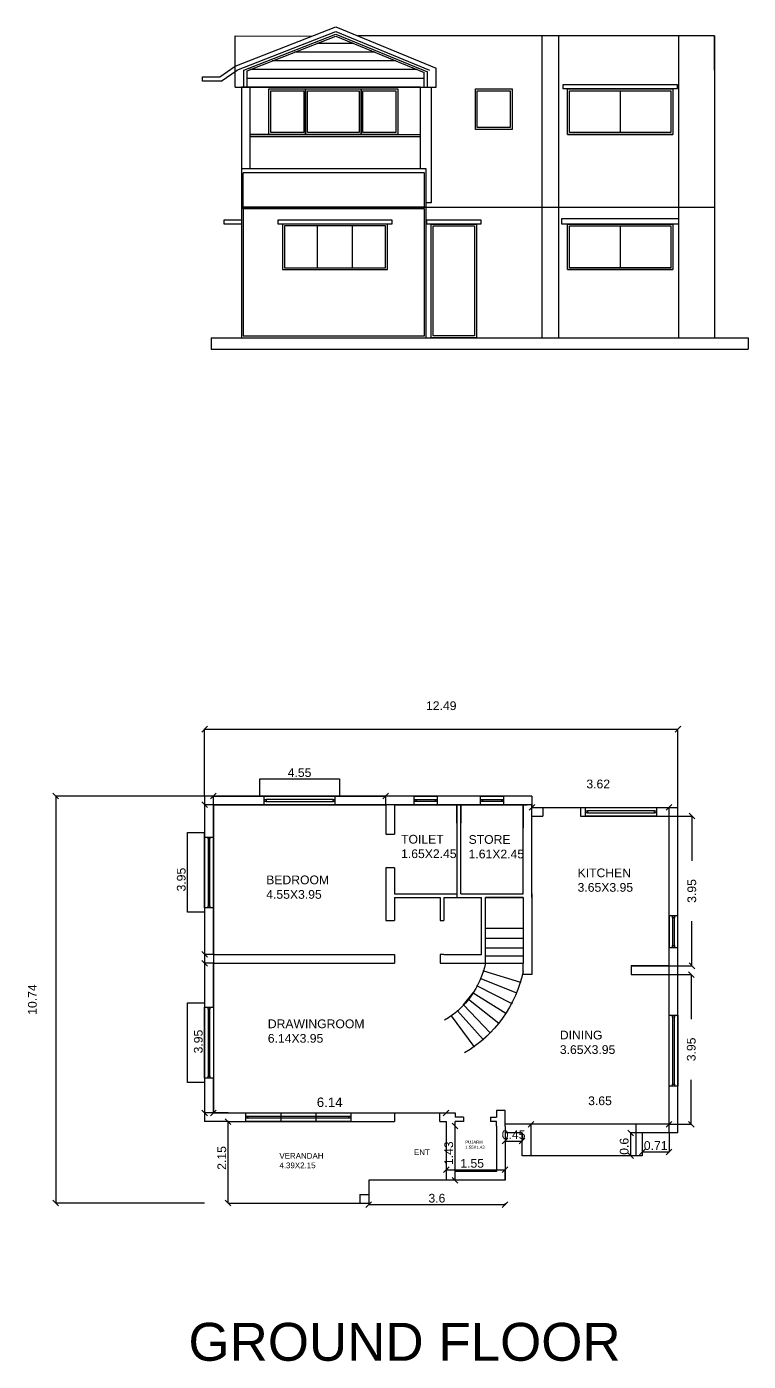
# Model space of a CAD drawing. Header units: metres. Extents: x 4253 to 4373, y 1574 to 1637.
# Drawn here: x 4315.63 to 4334.67, y 1601.54 to 1636.76 of the extents above; entities that cross this region are included whole.
import ezdxf

# ---------------------------------------------------------------- set-up
doc = ezdxf.new("R2010")
doc.units = ezdxf.units.M
for name, color, linetype in [('door', 4, 'Continuous'), ('pl', 3, 'Continuous'), ('window', 5, 'Continuous')]:
    doc.layers.add(name, color=color, linetype=linetype)
doc.styles.get("Standard").update_dxf_attribs({"font": 'arial.ttf'})
doc.dimstyles.new('ISO-25', dxfattribs={"dimtxt": 2.5, "dimasz": 2.5, "dimexe": 1.25, "dimexo": 0.625, "dimtad": 1, "dimtxsty": 'Standard', "dimcen": 2.5, "dimadec": 0, "dimazin": 0, "dimtfac": 1, "dimtmove": 0, "dimatfit": 3, "dimfxl": 1, "dimarcsym": 0})

# ---------------------------------------------------------------- blocks, each defined once
blk = doc.blocks.new('_Oblique')
at = {"color": 0, "linetype": 'ByBlock', "lineweight": -2}
blk.add_line((-0.5, -0.5), (0.5, 0.5), dxfattribs=at)
blk = doc.blocks.new('*D1')
at = {"color": 0, "lineweight": -2, "transparency": 16777216}
for p, q in [((4320.938, 1607.868), (4320.938, 1607.868)), ((4320.943, 1605.718), (4320.943, 1607.868)), ((4320.938, 1605.718), (4320.938, 1605.718))]:
    blk.add_line(p, q, dxfattribs=at)
at = {"layer": 'Defpoints', "color": 0, "transparency": 16777216}
for p in [(4320.943, 1607.868), (4320.943, 1607.868), (4320.943, 1605.718)]:
    blk.add_point(p, dxfattribs=at)
at = {"color": 0, "linetype": 'ByBlock', "lineweight": -2, "transparency": 16777216, "xscale": 0.15, "yscale": 0.15, "zscale": 0.15}
for p, rotation in [((4320.943, 1607.868), 90), ((4320.943, 1605.718), 270)]:
    blk.add_blockref('_Oblique', p, dxfattribs=dict(at, rotation=rotation))
at = {"color": 0, "transparency": 16777216, "insert": (4320.776, 1606.908), "char_height": 0.23, "attachment_point": 5, "rotation": 90}
blk.add_mtext('2.15', dxfattribs=at)
blk = doc.blocks.new('*D2')
at = {"color": 0, "lineweight": -2, "transparency": 16777216}
for p, q in [((4324.653, 1605.713), (4324.653, 1605.673)), ((4324.653, 1605.678), (4328.253, 1605.678)), ((4328.253, 1605.713), (4328.253, 1605.673))]:
    blk.add_line(p, q, dxfattribs=at)
at = {"layer": 'Defpoints', "color": 0, "transparency": 16777216}
for p in [(4324.653, 1605.718), (4328.253, 1605.718), (4328.253, 1605.678)]:
    blk.add_point(p, dxfattribs=at)
at = {"color": 0, "linetype": 'ByBlock', "lineweight": -2, "transparency": 16777216, "xscale": 0.15, "yscale": 0.15, "zscale": 0.15, "rotation": 180}
blk.add_blockref('_Oblique', (4324.653, 1605.678), dxfattribs=at)
at = {"color": 0, "linetype": 'ByBlock', "lineweight": -2, "transparency": 16777216, "xscale": 0.15, "yscale": 0.15, "zscale": 0.15}
blk.add_blockref('_Oblique', (4328.253, 1605.678), dxfattribs=at)
at = {"color": 0, "transparency": 16777216, "insert": (4326.453, 1605.845), "char_height": 0.23, "attachment_point": 5}
blk.add_mtext('3.6', dxfattribs=at)
blk = doc.blocks.new('*D3')
at = {"color": 0, "lineweight": -2, "transparency": 16777216}
for p, q in [((4331.868, 1607.568), (4331.56, 1607.568)), ((4331.565, 1607.568), (4331.565, 1606.968)), ((4331.868, 1606.968), (4331.56, 1606.968))]:
    blk.add_line(p, q, dxfattribs=at)
at = {"layer": 'Defpoints', "color": 0, "transparency": 16777216}
for p in [(4331.873, 1607.568), (4331.565, 1606.968), (4331.873, 1606.968)]:
    blk.add_point(p, dxfattribs=at)
at = {"color": 0, "linetype": 'ByBlock', "lineweight": -2, "transparency": 16777216, "xscale": 0.15, "yscale": 0.15, "zscale": 0.15}
for p, rotation in [((4331.565, 1607.568), 90), ((4331.565, 1606.968), 270)]:
    blk.add_blockref('_Oblique', p, dxfattribs=dict(at, rotation=rotation))
at = {"color": 0, "transparency": 16777216, "insert": (4331.397, 1607.216), "char_height": 0.23, "attachment_point": 5, "rotation": 90}
blk.add_mtext('0.6', dxfattribs=at)
blk = doc.blocks.new('*D4')
at = {"color": 0, "lineweight": -2, "transparency": 16777216}
for p, q in [((4328.253, 1607.563), (4328.253, 1607.348)), ((4328.253, 1607.353), (4328.703, 1607.353)), ((4328.703, 1607.563), (4328.703, 1607.348))]:
    blk.add_line(p, q, dxfattribs=at)
at = {"layer": 'Defpoints', "color": 0, "transparency": 16777216}
for p in [(4328.253, 1607.568), (4328.703, 1607.568), (4328.703, 1607.353)]:
    blk.add_point(p, dxfattribs=at)
at = {"color": 0, "linetype": 'ByBlock', "lineweight": -2, "transparency": 16777216, "xscale": 0.15, "yscale": 0.15, "zscale": 0.15, "rotation": 180}
blk.add_blockref('_Oblique', (4328.253, 1607.353), dxfattribs=at)
at = {"color": 0, "linetype": 'ByBlock', "lineweight": -2, "transparency": 16777216, "xscale": 0.15, "yscale": 0.15, "zscale": 0.15}
blk.add_blockref('_Oblique', (4328.703, 1607.353), dxfattribs=at)
at = {"color": 0, "transparency": 16777216, "insert": (4328.478, 1607.521), "char_height": 0.23, "attachment_point": 5}
blk.add_mtext('0.45', dxfattribs=at)
blk = doc.blocks.new('*D5')
at = {"color": 0, "lineweight": -2, "transparency": 16777216}
for p, q in [((4331.873, 1607.563), (4331.873, 1607.062)), ((4332.583, 1607.563), (4332.583, 1607.062)), ((4331.873, 1607.067), (4332.583, 1607.067))]:
    blk.add_line(p, q, dxfattribs=at)
at = {"layer": 'Defpoints', "color": 0, "transparency": 16777216}
for p in [(4331.873, 1607.568), (4332.583, 1607.568), (4332.583, 1607.067)]:
    blk.add_point(p, dxfattribs=at)
at = {"color": 0, "linetype": 'ByBlock', "lineweight": -2, "transparency": 16777216, "xscale": 0.15, "yscale": 0.15, "zscale": 0.15, "rotation": 180}
blk.add_blockref('_Oblique', (4331.873, 1607.067), dxfattribs=at)
at = {"color": 0, "linetype": 'ByBlock', "lineweight": -2, "transparency": 16777216, "xscale": 0.15, "yscale": 0.15, "zscale": 0.15}
blk.add_blockref('_Oblique', (4332.583, 1607.067), dxfattribs=at)
at = {"color": 0, "transparency": 16777216, "insert": (4332.228, 1607.235), "char_height": 0.23, "attachment_point": 5}
blk.add_mtext('0.71', dxfattribs=at)
blk = doc.blocks.new('*D8')
at = {"color": 0, "lineweight": -2, "transparency": 16777216}
for p, q in [((4320.548, 1612.048), (4320.318, 1612.048)), ((4320.323, 1612.048), (4320.323, 1608.098)), ((4320.548, 1608.098), (4320.318, 1608.098))]:
    blk.add_line(p, q, dxfattribs=at)
at = {"layer": 'Defpoints', "color": 0, "transparency": 16777216}
for p in [(4320.553, 1612.048), (4320.323, 1608.098), (4320.553, 1608.098)]:
    blk.add_point(p, dxfattribs=at)
at = {"color": 0, "linetype": 'ByBlock', "lineweight": -2, "transparency": 16777216, "xscale": 0.15, "yscale": 0.15, "zscale": 0.15}
for p, rotation in [((4320.323, 1612.048), 90), ((4320.323, 1608.098), 270)]:
    blk.add_blockref('_Oblique', p, dxfattribs=dict(at, rotation=rotation))
at = {"color": 0, "transparency": 16777216, "insert": (4320.156, 1609.98), "char_height": 0.23, "attachment_point": 5, "rotation": 90}
blk.add_mtext('3.95', dxfattribs=at)
blk = doc.blocks.new('*D9')
at = {"color": 0, "lineweight": -2, "transparency": 16777216}
for p, q in [((4326.818, 1607.748), (4326.818, 1607.748)), ((4326.933, 1606.318), (4326.933, 1607.748)), ((4326.818, 1606.318), (4326.818, 1606.318))]:
    blk.add_line(p, q, dxfattribs=at)
at = {"layer": 'Defpoints', "color": 0, "transparency": 16777216}
for p in [(4326.933, 1607.748), (4326.933, 1607.748), (4326.933, 1606.318)]:
    blk.add_point(p, dxfattribs=at)
at = {"color": 0, "linetype": 'ByBlock', "lineweight": -2, "transparency": 16777216, "xscale": 0.15, "yscale": 0.15, "zscale": 0.15}
for p, rotation in [((4326.933, 1607.748), 90), ((4326.933, 1606.318), 270)]:
    blk.add_blockref('_Oblique', p, dxfattribs=dict(at, rotation=rotation))
at = {"color": 0, "transparency": 16777216, "insert": (4326.766, 1607.033), "char_height": 0.23, "attachment_point": 5, "rotation": 90}
blk.add_mtext('1.43', dxfattribs=at)
blk = doc.blocks.new('*D10')
at = {"color": 0, "lineweight": -2, "transparency": 16777216}
for p, q in [((4326.703, 1606.323), (4326.703, 1606.603)), ((4326.703, 1606.598), (4328.253, 1606.598)), ((4328.253, 1606.323), (4328.253, 1606.603))]:
    blk.add_line(p, q, dxfattribs=at)
at = {"layer": 'Defpoints', "color": 0, "transparency": 16777216}
for p in [(4328.253, 1606.598), (4326.703, 1606.318), (4328.253, 1606.318)]:
    blk.add_point(p, dxfattribs=at)
at = {"color": 0, "linetype": 'ByBlock', "lineweight": -2, "transparency": 16777216, "xscale": 0.15, "yscale": 0.15, "zscale": 0.15, "rotation": 180}
blk.add_blockref('_Oblique', (4326.703, 1606.598), dxfattribs=at)
at = {"color": 0, "linetype": 'ByBlock', "lineweight": -2, "transparency": 16777216, "xscale": 0.15, "yscale": 0.15, "zscale": 0.15}
blk.add_blockref('_Oblique', (4328.253, 1606.598), dxfattribs=at)
at = {"color": 0, "transparency": 16777216, "insert": (4327.384, 1606.765), "char_height": 0.23, "attachment_point": 5}
blk.add_mtext('1.55', dxfattribs=at)
blk = doc.blocks.new('*D11')
at = {"color": 0, "lineweight": -2, "transparency": 16777216}
for p, q in [((4320.318, 1616.458), (4316.389, 1616.458)), ((4316.394, 1616.458), (4316.394, 1605.718)), ((4320.318, 1605.718), (4316.389, 1605.718))]:
    blk.add_line(p, q, dxfattribs=at)
at = {"layer": 'Defpoints', "color": 0, "transparency": 16777216}
for p in [(4320.323, 1616.458), (4316.394, 1605.718), (4320.323, 1605.718)]:
    blk.add_point(p, dxfattribs=at)
at = {"color": 0, "linetype": 'ByBlock', "lineweight": -2, "transparency": 16777216, "xscale": 0.15, "yscale": 0.15, "zscale": 0.15}
for p, rotation in [((4316.394, 1616.458), 90), ((4316.394, 1605.718), 270)]:
    blk.add_blockref('_Oblique', p, dxfattribs=dict(at, rotation=rotation))
at = {"color": 0, "transparency": 16777216, "insert": (4315.776, 1611.088), "char_height": 0.23, "attachment_point": 5, "rotation": 90}
blk.add_mtext('10.74', dxfattribs=at)
blk = doc.blocks.new('*D12')
at = {"color": 0, "lineweight": -2, "transparency": 16777216}
for p, q in [((4320.323, 1616.463), (4320.323, 1618.228)), ((4320.323, 1618.223), (4332.813, 1618.223)), ((4332.813, 1616.163), (4332.813, 1618.228))]:
    blk.add_line(p, q, dxfattribs=at)
at = {"layer": 'Defpoints', "color": 0, "transparency": 16777216}
for p in [(4332.813, 1618.223), (4320.323, 1616.458), (4332.813, 1616.158)]:
    blk.add_point(p, dxfattribs=at)
at = {"color": 0, "linetype": 'ByBlock', "lineweight": -2, "transparency": 16777216, "xscale": 0.15, "yscale": 0.15, "zscale": 0.15, "rotation": 180}
blk.add_blockref('_Oblique', (4320.323, 1618.223), dxfattribs=at)
at = {"color": 0, "linetype": 'ByBlock', "lineweight": -2, "transparency": 16777216, "xscale": 0.15, "yscale": 0.15, "zscale": 0.15}
blk.add_blockref('_Oblique', (4332.813, 1618.223), dxfattribs=at)
at = {"color": 0, "transparency": 16777216, "insert": (4326.568, 1618.84), "char_height": 0.23, "attachment_point": 5}
blk.add_mtext('12.49', dxfattribs=at)
blk = doc.blocks.new('*D13')
at = {"color": 0, "lineweight": -2, "transparency": 16777216}
for p, q in [((4320.548, 1616.228), (4320.318, 1616.228)), ((4320.323, 1616.228), (4320.323, 1612.278)), ((4320.548, 1612.278), (4320.318, 1612.278))]:
    blk.add_line(p, q, dxfattribs=at)
at = {"layer": 'Defpoints', "color": 0, "transparency": 16777216}
for p in [(4320.553, 1616.228), (4320.323, 1612.278), (4320.553, 1612.278)]:
    blk.add_point(p, dxfattribs=at)
at = {"color": 0, "linetype": 'ByBlock', "lineweight": -2, "transparency": 16777216, "xscale": 0.15, "yscale": 0.15, "zscale": 0.15}
for p, rotation in [((4320.323, 1616.228), 90), ((4320.323, 1612.278), 270)]:
    blk.add_blockref('_Oblique', p, dxfattribs=dict(at, rotation=rotation))
at = {"color": 0, "transparency": 16777216, "insert": (4319.706, 1614.253), "char_height": 0.23, "attachment_point": 5, "rotation": 90}
blk.add_mtext('3.95', dxfattribs=at)
blk = doc.blocks.new('*D14')
at = {"color": 0, "lineweight": -2, "transparency": 16777216}
for p, q in [((4320.553, 1616.233), (4320.553, 1616.463)), ((4320.553, 1616.458), (4325.103, 1616.458)), ((4325.103, 1616.233), (4325.103, 1616.463))]:
    blk.add_line(p, q, dxfattribs=at)
at = {"layer": 'Defpoints', "color": 0, "transparency": 16777216}
for p in [(4325.103, 1616.458), (4320.553, 1616.228), (4325.103, 1616.228)]:
    blk.add_point(p, dxfattribs=at)
at = {"color": 0, "linetype": 'ByBlock', "lineweight": -2, "transparency": 16777216, "xscale": 0.15, "yscale": 0.15, "zscale": 0.15, "rotation": 180}
blk.add_blockref('_Oblique', (4320.553, 1616.458), dxfattribs=at)
at = {"color": 0, "linetype": 'ByBlock', "lineweight": -2, "transparency": 16777216, "xscale": 0.15, "yscale": 0.15, "zscale": 0.15}
blk.add_blockref('_Oblique', (4325.103, 1616.458), dxfattribs=at)
at = {"color": 0, "transparency": 16777216, "insert": (4322.828, 1617.075), "char_height": 0.23, "attachment_point": 5}
blk.add_mtext('4.55', dxfattribs=at)
blk = doc.blocks.new('*D15')
at = {"color": 0, "lineweight": -2, "transparency": 16777216}
for p, q in [((4328.963, 1614.702), (4328.963, 1616.163)), ((4328.963, 1616.158), (4332.583, 1616.158)), ((4332.583, 1614.702), (4332.583, 1616.163))]:
    blk.add_line(p, q, dxfattribs=at)
at = {"layer": 'Defpoints', "color": 0, "transparency": 16777216}
for p in [(4332.583, 1616.158), (4328.963, 1614.697), (4332.583, 1614.697)]:
    blk.add_point(p, dxfattribs=at)
at = {"color": 0, "linetype": 'ByBlock', "lineweight": -2, "transparency": 16777216, "xscale": 0.15, "yscale": 0.15, "zscale": 0.15, "rotation": 180}
blk.add_blockref('_Oblique', (4328.963, 1616.158), dxfattribs=at)
at = {"color": 0, "linetype": 'ByBlock', "lineweight": -2, "transparency": 16777216, "xscale": 0.15, "yscale": 0.15, "zscale": 0.15}
blk.add_blockref('_Oblique', (4332.583, 1616.158), dxfattribs=at)
at = {"color": 0, "transparency": 16777216, "insert": (4330.711, 1616.775), "char_height": 0.23, "attachment_point": 5}
blk.add_mtext('3.62', dxfattribs=at)
blk = doc.blocks.new('*D16')
at = {"color": 0, "lineweight": -2, "transparency": 16777216}
for p, q in [((4332.588, 1615.928), (4333.188, 1615.928)), ((4333.183, 1615.928), (4333.183, 1614.752)), ((4333.183, 1611.978), (4333.183, 1613.153)), ((4332.588, 1611.978), (4333.188, 1611.978))]:
    blk.add_line(p, q, dxfattribs=at)
at = {"layer": 'Defpoints', "color": 0, "transparency": 16777216}
for p in [(4332.583, 1615.928), (4332.583, 1611.978), (4333.183, 1611.978)]:
    blk.add_point(p, dxfattribs=at)
at = {"color": 0, "linetype": 'ByBlock', "lineweight": -2, "transparency": 16777216, "xscale": 0.15, "yscale": 0.15, "zscale": 0.15}
for p, rotation in [((4333.183, 1615.928), 90), ((4333.183, 1611.978), 270)]:
    blk.add_blockref('_Oblique', p, dxfattribs=dict(at, rotation=rotation))
at = {"color": 0, "transparency": 16777216, "insert": (4333.183, 1613.953), "char_height": 0.23, "attachment_point": 5, "rotation": 90}
blk.add_mtext('3.95', dxfattribs=at)
blk = doc.blocks.new('*D17')
at = {"color": 0, "lineweight": -2, "transparency": 16777216}
for p, q in [((4332.588, 1611.748), (4333.173, 1611.748)), ((4333.168, 1611.748), (4333.168, 1610.572)), ((4333.168, 1607.798), (4333.168, 1608.973)), ((4332.588, 1607.798), (4333.173, 1607.798))]:
    blk.add_line(p, q, dxfattribs=at)
at = {"layer": 'Defpoints', "color": 0, "transparency": 16777216}
for p in [(4332.583, 1611.748), (4332.583, 1607.798), (4333.168, 1607.798)]:
    blk.add_point(p, dxfattribs=at)
at = {"color": 0, "linetype": 'ByBlock', "lineweight": -2, "transparency": 16777216, "xscale": 0.15, "yscale": 0.15, "zscale": 0.15}
for p, rotation in [((4333.168, 1611.748), 90), ((4333.168, 1607.798), 270)]:
    blk.add_blockref('_Oblique', p, dxfattribs=dict(at, rotation=rotation))
at = {"color": 0, "transparency": 16777216, "insert": (4333.168, 1609.773), "char_height": 0.23, "attachment_point": 5, "rotation": 90}
blk.add_mtext('3.95', dxfattribs=at)
blk = doc.blocks.new('*D18')
at = {"color": 0, "lineweight": -2, "transparency": 16777216}
for p, q in [((4328.933, 1607.803), (4328.933, 1607.803)), ((4332.583, 1607.798), (4328.933, 1607.798)), ((4332.583, 1607.803), (4332.583, 1607.803))]:
    blk.add_line(p, q, dxfattribs=at)
at = {"layer": 'Defpoints', "color": 0, "transparency": 16777216}
for p in [(4328.933, 1607.798), (4328.933, 1607.798), (4332.583, 1607.798)]:
    blk.add_point(p, dxfattribs=at)
at = {"color": 0, "linetype": 'ByBlock', "lineweight": -2, "transparency": 16777216, "xscale": 0.15, "yscale": 0.15, "zscale": 0.15, "rotation": 180}
blk.add_blockref('_Oblique', (4328.933, 1607.798), dxfattribs=at)
at = {"color": 0, "linetype": 'ByBlock', "lineweight": -2, "transparency": 16777216, "xscale": 0.15, "yscale": 0.15, "zscale": 0.15}
blk.add_blockref('_Oblique', (4332.583, 1607.798), dxfattribs=at)
at = {"color": 0, "transparency": 16777216, "insert": (4330.758, 1608.415), "char_height": 0.23, "attachment_point": 5}
blk.add_mtext('3.65', dxfattribs=at)
blk = doc.blocks.new('*D19')
at = {"color": 0, "lineweight": -2, "transparency": 16777216}
for p, q in [((4320.553, 1608.103), (4320.553, 1608.103)), ((4320.553, 1608.098), (4326.693, 1608.098)), ((4326.693, 1608.103), (4326.693, 1608.103))]:
    blk.add_line(p, q, dxfattribs=at)
at = {"layer": 'Defpoints', "color": 0, "transparency": 16777216}
for p in [(4320.553, 1608.098), (4326.693, 1608.098), (4326.693, 1608.098)]:
    blk.add_point(p, dxfattribs=at)
at = {"color": 0, "linetype": 'ByBlock', "lineweight": -2, "transparency": 16777216, "xscale": 0.15, "yscale": 0.15, "zscale": 0.15, "rotation": 180}
blk.add_blockref('_Oblique', (4320.553, 1608.098), dxfattribs=at)
at = {"color": 0, "linetype": 'ByBlock', "lineweight": -2, "transparency": 16777216, "xscale": 0.15, "yscale": 0.15, "zscale": 0.15}
blk.add_blockref('_Oblique', (4326.693, 1608.098), dxfattribs=at)
at = {"color": 0, "transparency": 16777216, "insert": (4323.623, 1608.376), "char_height": 0.25, "attachment_point": 5}
blk.add_mtext('6.14', dxfattribs=at)

msp = doc.modelspace()

# ---------------------------------------------------------------- linework, layer by layer
for p, q in [((4321.125, 1635.718), (4323.783, 1636.759)), ((4321.125, 1635.615), (4321.125, 1636.515)), ((4321.125, 1636.515), (4323.146, 1636.509)), ((4321.176, 1635.615), (4323.782, 1636.635)), ((4321.355, 1635.615), (4323.781, 1636.565)), ((4321.446, 1635.597), (4323.781, 1636.511)), ((4323.781, 1636.565), (4326.208, 1635.565)), ((4323.781, 1636.511), (4326.114, 1635.549)), ((4323.782, 1636.635), (4326.257, 1635.615)), ((4323.783, 1636.759), (4326.438, 1635.665)), ((4333.781, 1636.515), (4324.367, 1636.518)), ((4329.221, 1636.516), (4329.221, 1628.55)), ((4329.671, 1628.55), (4329.671, 1636.516)), ((4332.841, 1628.55), (4332.841, 1636.515)), ((4333.781, 1636.515), (4333.781, 1628.55)), ((4333.781, 1635.615), (4333.781, 1636.515)), ((4324.256, 1636.315), (4323.281, 1636.315)), ((4325.372, 1635.855), (4322.106, 1635.855)), ((4324.814, 1636.085), (4322.693, 1636.085)), ((4320.72, 1635.433), (4321.125, 1635.718)), ((4320.756, 1635.318), (4321.179, 1635.616)), ((4321.125, 1635.165), (4321.125, 1635.718)), ((4321.355, 1635.565), (4321.355, 1635.615)), ((4321.355, 1635.165), (4321.355, 1635.565)), ((4321.446, 1635.165), (4321.446, 1635.597)), ((4325.93, 1635.625), (4321.518, 1635.625)), ((4326.114, 1635.165), (4326.114, 1635.549)), ((4326.208, 1635.165), (4326.208, 1635.565)), ((4326.438, 1635.165), (4326.438, 1635.665)), ((4320.27, 1635.318), (4320.27, 1635.433)), ((4320.27, 1635.433), (4320.72, 1635.433)), ((4320.756, 1635.318), (4320.27, 1635.318)), ((4321.125, 1635.165), (4321.291, 1635.165)), ((4321.291, 1635.165), (4321.291, 1628.55)), ((4321.291, 1635.165), (4321.291, 1628.55)), ((4326.021, 1635.165), (4321.291, 1635.165)), ((4321.291, 1635.165), (4326.301, 1635.165)), ((4326.114, 1635.395), (4321.446, 1635.395)), ((4321.521, 1633.011), (4321.521, 1635.165)), ((4326.021, 1635.165), (4326.301, 1635.165)), ((4326.301, 1635.165), (4326.438, 1635.165)), ((4329.786, 1635.115), (4329.786, 1635.23)), ((4329.786, 1635.23), (4332.682, 1635.23)), ((4329.901, 1635.115), (4329.786, 1635.115)), ((4332.682, 1635.115), (4329.863, 1635.115)), ((4332.682, 1635.23), (4332.797, 1635.23)), ((4332.797, 1635.115), (4332.682, 1635.115)), ((4332.797, 1635.23), (4332.797, 1635.115)), ((4322.404, 1633.915), (4321.521, 1633.915)), ((4321.521, 1633.915), (4326.021, 1633.915)), ((4321.521, 1633.865), (4326.021, 1633.865)), ((4326.174, 1633.011), (4321.291, 1633.011)), ((4326.174, 1632), (4326.174, 1633.011)), ((4326.124, 1632.901), (4321.341, 1632.901)), ((4321.341, 1631.95), (4321.341, 1632.901)), ((4326.124, 1632), (4326.124, 1632.901)), ((4321.291, 1632), (4326.124, 1632)), ((4326.124, 1632), (4333.781, 1632)), ((4326.174, 1632), (4329.221, 1632)), ((4320.841, 1631.55), (4320.841, 1631.665)), ((4320.841, 1631.665), (4321.291, 1631.665)), ((4322.263, 1631.55), (4322.263, 1631.665)), ((4322.263, 1631.665), (4325.148, 1631.665)), ((4325.148, 1631.665), (4325.263, 1631.665)), ((4325.263, 1631.665), (4325.263, 1631.55)), ((4326.186, 1631.55), (4326.186, 1631.665)), ((4326.186, 1631.665), (4327.497, 1631.665)), ((4327.497, 1631.665), (4327.612, 1631.665)), ((4327.612, 1631.665), (4327.612, 1631.55)), ((4329.751, 1631.55), (4329.751, 1631.7)), ((4329.751, 1631.7), (4332.682, 1631.7)), ((4332.682, 1631.7), (4332.832, 1631.7)), ((4332.832, 1631.7), (4332.832, 1631.55)), ((4321.291, 1631.55), (4320.841, 1631.55)), ((4322.378, 1631.55), (4322.263, 1631.55)), ((4325.263, 1631.55), (4322.378, 1631.55)), ((4326.301, 1631.55), (4326.186, 1631.55)), ((4327.612, 1631.55), (4326.244, 1631.55)), ((4329.901, 1631.55), (4329.751, 1631.55)), ((4332.682, 1631.55), (4329.901, 1631.55)), ((4332.832, 1631.55), (4332.682, 1631.55)), ((4321.778, 1616.458), (4321.778, 1616.908)), ((4321.778, 1616.908), (4323.763, 1616.908)), ((4323.763, 1616.908), (4323.878, 1616.908)), ((4323.878, 1616.908), (4323.878, 1616.458)), ((4328.963, 1616.458), (4320.323, 1616.458)), ((4320.323, 1616.458), (4320.323, 1610.888)), ((4321.893, 1616.228), (4321.893, 1616.458)), ((4323.763, 1616.458), (4323.763, 1616.228)), ((4323.763, 1616.458), (4323.878, 1616.458)), ((4328.963, 1616.458), (4328.963, 1616.158)), ((4320.553, 1616.228), (4320.553, 1610.888)), ((4328.963, 1616.228), (4320.553, 1616.228)), ((4320.553, 1616.228), (4320.553, 1612.278)), ((4320.553, 1612.278), (4320.553, 1616.228)), ((4320.553, 1616.228), (4325.103, 1616.228)), ((4325.103, 1616.228), (4325.103, 1615.452)), ((4325.333, 1616.228), (4325.333, 1615.452)), ((4325.333, 1616.228), (4326.983, 1616.228)), ((4325.333, 1616.228), (4325.333, 1615.452)), ((4326.983, 1616.228), (4326.983, 1615.74)), ((4326.983, 1615.74), (4326.983, 1616.228)), ((4326.983, 1616.228), (4327.083, 1616.228)), ((4326.983, 1616.228), (4326.983, 1613.778)), ((4327.083, 1616.228), (4327.083, 1615.743)), ((4327.083, 1615.743), (4327.083, 1616.228)), ((4327.083, 1616.228), (4328.733, 1616.228)), ((4328.733, 1616.228), (4328.733, 1615.616)), ((4328.733, 1613.878), (4328.733, 1616.228)), ((4328.733, 1616.228), (4328.833, 1616.228)), ((4328.963, 1615.616), (4328.963, 1616.228)), ((4328.963, 1616.158), (4329.811, 1616.158)), ((4329.246, 1616.158), (4329.246, 1615.928)), ((4330.246, 1616.158), (4330.246, 1615.928)), ((4330.379, 1615.928), (4330.379, 1616.158)), ((4330.711, 1616.158), (4332.813, 1616.158)), ((4332.249, 1616.158), (4332.249, 1615.928)), ((4332.813, 1607.568), (4332.813, 1616.158)), ((4320.553, 1612.278), (4320.553, 1615.993)), ((4327.083, 1613.878), (4327.083, 1615.743)), ((4328.963, 1615.928), (4329.246, 1615.928)), ((4330.246, 1615.928), (4332.583, 1615.928)), ((4332.583, 1607.568), (4332.583, 1615.928)), ((4319.873, 1615.377), (4319.873, 1615.492)), ((4319.873, 1615.492), (4320.323, 1615.492)), ((4319.873, 1613.392), (4319.873, 1615.377)), ((4320.323, 1615.377), (4320.323, 1615.492)), ((4320.323, 1615.377), (4320.553, 1615.377)), ((4325.103, 1615.452), (4325.333, 1615.452)), ((4328.963, 1613.778), (4328.963, 1615.616)), ((4332.583, 1611.453), (4332.583, 1615.103)), ((4325.333, 1614.562), (4325.103, 1614.562)), ((4325.103, 1614.562), (4325.103, 1614.27)), ((4325.333, 1614.562), (4325.333, 1613.878)), ((4325.333, 1614.562), (4325.333, 1614.27)), ((4325.103, 1614.27), (4325.103, 1613.178)), ((4325.333, 1614.27), (4325.333, 1613.878)), ((4325.333, 1613.878), (4326.983, 1613.878)), ((4325.333, 1613.778), (4326.54, 1613.778)), ((4325.333, 1613.778), (4325.333, 1613.178)), ((4326.54, 1613.778), (4326.54, 1613.178)), ((4326.64, 1613.778), (4326.64, 1613.178)), ((4326.64, 1613.778), (4327.633, 1613.778)), ((4327.083, 1613.878), (4328.733, 1613.878)), ((4327.633, 1612.278), (4327.633, 1613.778)), ((4328.733, 1613.778), (4327.733, 1613.778)), ((4327.733, 1613.778), (4328.733, 1613.778)), ((4327.733, 1612.048), (4327.733, 1613.778)), ((4328.733, 1613.778), (4328.733, 1612.048)), ((4328.963, 1613.878), (4328.963, 1611.748)), ((4320.323, 1613.392), (4319.873, 1613.392)), ((4320.553, 1613.507), (4320.323, 1613.507)), ((4325.103, 1613.178), (4325.333, 1613.178)), ((4326.54, 1613.178), (4326.64, 1613.178)), ((4327.733, 1612.97), (4328.733, 1612.97)), ((4327.733, 1612.71), (4328.733, 1612.71)), ((4320.553, 1612.278), (4325.333, 1612.278)), ((4325.333, 1612.278), (4325.333, 1612.048)), ((4326.64, 1612.278), (4326.54, 1612.278)), ((4326.54, 1612.278), (4326.54, 1612.048)), ((4326.64, 1612.278), (4327.633, 1612.278)), ((4327.733, 1612.45), (4328.733, 1612.45)), ((4327.733, 1612.24), (4328.733, 1612.24)), ((4320.553, 1612.048), (4325.333, 1612.048)), ((4320.553, 1612.043), (4320.553, 1612.048)), ((4320.553, 1610.888), (4320.553, 1612.048)), ((4326.54, 1612.048), (4327.733, 1612.048)), ((4327.733, 1612.048), (4328.733, 1612.048)), ((4328.733, 1611.748), (4328.733, 1612.048)), ((4331.583, 1611.978), (4332.583, 1611.978)), ((4332.583, 1611.978), (4331.583, 1611.978)), ((4331.583, 1611.978), (4331.583, 1611.748)), ((4327.61, 1611.644), (4328.555, 1611.264)), ((4327.681, 1611.843), (4328.658, 1611.551)), ((4328.963, 1611.748), (4328.733, 1611.748)), ((4331.583, 1611.748), (4332.583, 1611.748)), ((4332.813, 1607.568), (4332.813, 1611.518)), ((4327.159, 1610.945), (4327.414, 1611.269)), ((4327.414, 1611.269), (4328.274, 1610.726)), ((4327.52, 1611.452), (4328.427, 1610.988)), ((4332.583, 1607.573), (4332.583, 1611.223)), ((4319.873, 1610.888), (4319.873, 1611.003)), ((4319.873, 1611.003), (4320.323, 1611.003)), ((4319.873, 1608.903), (4319.873, 1610.888)), ((4320.323, 1610.888), (4320.553, 1610.888)), ((4327.159, 1610.945), (4327.86, 1610.213)), ((4327.291, 1611.097), (4328.085, 1610.464)), ((4327.439, 1609.848), (4326.834, 1610.66)), ((4326.999, 1610.791), (4327.678, 1610.038)), ((4332.583, 1610.675), (4332.813, 1610.675)), ((4327.678, 1610.038), (4327.897, 1610.248)), ((4320.323, 1608.903), (4319.873, 1608.903)), ((4320.553, 1609.018), (4320.323, 1609.018)), ((4320.323, 1609.018), (4320.323, 1607.868)), ((4320.323, 1609.018), (4320.323, 1608.903)), ((4320.553, 1608.098), (4320.553, 1609.018)), ((4320.553, 1609.018), (4320.553, 1608.098)), ((4332.813, 1608.805), (4332.583, 1608.805)), ((4320.943, 1608.098), (4320.553, 1608.098)), ((4320.943, 1608.098), (4325.333, 1608.098)), ((4325.333, 1608.098), (4325.333, 1607.868)), ((4326.529, 1607.868), (4326.529, 1608.098)), ((4326.529, 1608.098), (4326.933, 1608.098)), ((4326.933, 1608.098), (4326.933, 1607.988)), ((4327.154, 1607.988), (4326.933, 1607.988)), ((4327.154, 1607.988), (4327.154, 1607.868)), ((4327.864, 1607.988), (4327.864, 1607.868)), ((4327.864, 1607.988), (4328.023, 1607.988)), ((4328.253, 1608.163), (4328.023, 1608.163)), ((4328.023, 1608.163), (4328.023, 1607.988)), ((4328.253, 1607.808), (4328.253, 1608.163)), ((4320.943, 1607.868), (4320.323, 1607.868)), ((4320.943, 1605.948), (4320.943, 1607.868)), ((4320.943, 1605.718), (4320.943, 1607.868)), ((4320.943, 1607.868), (4325.333, 1607.868)), ((4326.529, 1607.868), (4326.703, 1607.868)), ((4326.703, 1606.318), (4326.703, 1607.868)), ((4326.703, 1606.318), (4326.703, 1607.748)), ((4326.933, 1606.548), (4326.933, 1607.868)), ((4327.154, 1607.868), (4326.933, 1607.868)), ((4328.023, 1607.868), (4327.864, 1607.868)), ((4328.023, 1607.748), (4328.023, 1607.868)), ((4328.023, 1607.748), (4328.023, 1607.628)), ((4328.023, 1607.628), (4328.023, 1606.548)), ((4328.253, 1607.748), (4328.253, 1607.868)), ((4332.583, 1607.798), (4328.253, 1607.798)), ((4328.253, 1607.748), (4328.253, 1606.318)), ((4332.583, 1607.798), (4328.933, 1607.798)), ((4328.933, 1607.798), (4328.933, 1606.968)), ((4331.714, 1606.968), (4331.714, 1607.798)), ((4328.703, 1607.568), (4328.253, 1607.568)), ((4328.703, 1606.968), (4328.703, 1607.568)), ((4332.583, 1607.568), (4331.873, 1607.568)), ((4331.873, 1607.568), (4331.873, 1606.968)), ((4332.813, 1607.568), (4332.583, 1607.568)), ((4331.873, 1606.968), (4328.703, 1606.968)), ((4328.253, 1606.318), (4324.653, 1606.318)), ((4324.653, 1606.318), (4324.653, 1605.718)), ((4324.653, 1606.318), (4324.653, 1605.718)), ((4328.253, 1606.318), (4325.333, 1606.318)), ((4328.253, 1606.318), (4326.703, 1606.318)), ((4328.023, 1606.548), (4326.933, 1606.548)), ((4320.943, 1605.718), (4320.943, 1605.948)), ((4324.423, 1605.948), (4324.423, 1605.718)), ((4324.423, 1605.948), (4324.653, 1605.948)), ((4320.943, 1605.718), (4324.653, 1605.718))]:
    msp.add_line(p, q)
for points in [[(4326.021, 1633.011), (4326.021, 1635.165)], [(4326.301, 1635.165), (4326.301, 1632.115), (4326.174, 1632.115)], [(4326.124, 1632), (4321.291, 1632), (4321.291, 1628.55), (4326.174, 1628.55), (4326.174, 1632)]]:
    msp.add_lwpolyline(points)
msp.add_lwpolyline([(4321.341, 1628.6), (4326.124, 1628.6), (4326.124, 1631.95), (4321.341, 1631.95)], close=True)
for points in [[(4327.733, 1612.048, -0.211882), (4326.657, 1610.544, 2.55668)], [(4328.733, 1611.846, -0.211882), (4327.185, 1609.682)]]:
    msp.add_lwpolyline(points, format="xyb")
for p in [(4327.61, 1611.644), (4327.681, 1611.843), (4328.658, 1611.551), (4327.414, 1611.269), (4327.52, 1611.452), (4328.555, 1611.264), (4327.152, 1610.937), (4327.291, 1611.097), (4328.427, 1610.988), (4326.834, 1610.66), (4326.999, 1610.791), (4328.097, 1610.478), (4328.274, 1610.726), (4327.897, 1610.248), (4327.439, 1609.848), (4327.678, 1610.038)]:
    msp.add_point(p)
at = {"layer": 'door'}
for points in [[(4322.988, 1635.115), (4324.451, 1635.115), (4324.451, 1633.915), (4322.988, 1633.915)], [(4323.038, 1635.065), (4324.401, 1635.065), (4324.401, 1633.965), (4323.038, 1633.965)], [(4326.301, 1631.55), (4327.497, 1631.55), (4327.497, 1628.55), (4326.301, 1628.55)], [(4326.351, 1631.5), (4327.447, 1631.5), (4327.447, 1628.6), (4326.351, 1628.6)]]:
    msp.add_lwpolyline(points, close=True, dxfattribs=at)
at = {"layer": 'pl'}
for p, q in [((4320.495, 1628.55), (4334.673, 1628.55)), ((4320.495, 1628.55), (4320.495, 1628.25)), ((4334.673, 1628.55), (4334.673, 1628.25)), ((4320.495, 1628.25), (4334.673, 1628.25))]:
    msp.add_line(p, q, dxfattribs=at)
at = {"layer": 'window'}
for p, q in [((4328.439, 1635.115), (4328.439, 1634.515)), ((4329.901, 1635.115), (4332.682, 1635.115)), ((4331.292, 1635.065), (4331.292, 1633.965)), ((4332.682, 1633.915), (4329.901, 1633.915)), ((4329.901, 1633.915), (4332.682, 1633.915)), ((4322.378, 1631.55), (4322.378, 1630.35)), ((4325.148, 1631.55), (4322.378, 1631.55)), ((4322.428, 1631.5), (4322.428, 1630.4)), ((4325.098, 1631.5), (4322.428, 1631.5)), ((4323.304, 1630.4), (4323.304, 1631.5)), ((4324.225, 1630.4), (4324.225, 1631.5)), ((4325.098, 1630.4), (4325.098, 1631.5)), ((4325.148, 1630.35), (4325.148, 1631.55)), ((4329.901, 1631.55), (4332.682, 1631.55)), ((4331.292, 1631.5), (4331.292, 1630.4)), ((4322.378, 1630.35), (4325.148, 1630.35)), ((4322.428, 1630.4), (4325.098, 1630.4)), ((4329.901, 1630.35), (4332.682, 1630.35)), ((4323.713, 1616.368), (4321.943, 1616.368)), ((4321.943, 1616.318), (4323.713, 1616.318)), ((4323.713, 1616.318), (4323.713, 1616.368)), ((4325.853, 1616.318), (4325.853, 1616.368)), ((4326.413, 1616.318), (4326.413, 1616.368)), ((4327.603, 1616.318), (4327.603, 1616.368)), ((4328.163, 1616.318), (4328.163, 1616.368)), ((4332.199, 1616.068), (4330.429, 1616.068)), ((4330.429, 1616.018), (4332.199, 1616.018)), ((4332.199, 1616.018), (4332.199, 1616.068)), ((4320.413, 1615.327), (4320.413, 1613.557)), ((4320.463, 1613.557), (4320.463, 1615.327)), ((4320.413, 1613.557), (4320.463, 1613.557)), ((4332.673, 1612.511), (4332.723, 1612.511)), ((4320.413, 1610.838), (4320.413, 1609.068)), ((4320.463, 1609.068), (4320.463, 1610.838)), ((4332.673, 1610.625), (4332.673, 1608.855)), ((4332.723, 1608.855), (4332.723, 1610.625)), ((4320.413, 1609.068), (4320.463, 1609.068)), ((4332.673, 1608.855), (4332.723, 1608.855)), ((4321.41, 1608.098), (4324.18, 1608.098)), ((4321.41, 1607.868), (4321.41, 1608.098)), ((4321.41, 1608.008), (4321.46, 1608.008)), ((4321.46, 1607.958), (4321.46, 1608.008)), ((4321.46, 1608.008), (4324.13, 1608.008)), ((4322.336, 1608.098), (4322.336, 1607.868)), ((4323.257, 1608.098), (4323.257, 1607.868)), ((4324.13, 1608.008), (4324.18, 1608.008)), ((4324.18, 1608.098), (4324.18, 1607.868)), ((4324.18, 1607.868), (4321.41, 1607.868)), ((4324.13, 1607.958), (4321.46, 1607.958))]:
    msp.add_line(p, q, dxfattribs=at)
for points in [[(4322.018, 1635.115), (4322.988, 1635.115), (4322.988, 1633.915), (4322.018, 1633.915)], [(4324.451, 1635.115), (4325.421, 1635.115), (4325.421, 1633.915), (4324.451, 1633.915)], [(4327.469, 1635.115), (4328.439, 1635.115), (4328.439, 1634.045), (4327.469, 1634.045)], [(4329.901, 1635.115), (4332.682, 1635.115), (4332.682, 1633.915), (4329.901, 1633.915)], [(4322.068, 1635.065), (4322.938, 1635.065), (4322.938, 1633.965), (4322.068, 1633.965)], [(4324.501, 1635.065), (4325.371, 1635.065), (4325.371, 1633.965), (4324.501, 1633.965)], [(4327.519, 1635.065), (4328.389, 1635.065), (4328.389, 1634.095), (4327.519, 1634.095)], [(4329.951, 1635.065), (4332.632, 1635.065), (4332.632, 1633.965), (4329.951, 1633.965)], [(4329.901, 1631.55), (4332.682, 1631.55), (4332.682, 1630.35), (4329.901, 1630.35)], [(4329.951, 1631.5), (4332.632, 1631.5), (4332.632, 1630.4), (4329.951, 1630.4)], [(4321.893, 1616.228), (4321.893, 1616.458), (4323.763, 1616.458), (4323.763, 1616.228)], [(4325.853, 1616.458), (4326.463, 1616.458), (4326.463, 1616.228), (4325.853, 1616.228)], [(4327.603, 1616.458), (4328.213, 1616.458), (4328.213, 1616.228), (4327.603, 1616.228)], [(4321.893, 1616.318), (4321.893, 1616.368), (4321.943, 1616.368), (4321.943, 1616.318)], [(4323.713, 1616.318), (4323.713, 1616.368), (4323.763, 1616.368), (4323.763, 1616.318)], [(4325.853, 1616.318), (4325.853, 1616.368), (4325.903, 1616.368), (4325.903, 1616.318)], [(4325.903, 1616.368), (4326.413, 1616.368), (4326.413, 1616.318), (4325.903, 1616.318)], [(4326.413, 1616.318), (4326.413, 1616.368), (4326.463, 1616.368), (4326.463, 1616.318)], [(4327.603, 1616.318), (4327.603, 1616.368), (4327.653, 1616.368), (4327.653, 1616.318)], [(4327.653, 1616.368), (4328.163, 1616.368), (4328.163, 1616.318), (4327.653, 1616.318)], [(4328.163, 1616.318), (4328.163, 1616.368), (4328.213, 1616.368), (4328.213, 1616.318)], [(4330.379, 1615.928), (4330.379, 1616.158), (4332.249, 1616.158), (4332.249, 1615.928)], [(4330.379, 1616.018), (4330.379, 1616.068), (4330.429, 1616.068), (4330.429, 1616.018)], [(4332.199, 1616.018), (4332.199, 1616.068), (4332.249, 1616.068), (4332.249, 1616.018)], [(4320.323, 1615.377), (4320.553, 1615.377), (4320.553, 1613.507), (4320.323, 1613.507)], [(4320.413, 1615.377), (4320.463, 1615.377), (4320.463, 1615.327), (4320.413, 1615.327)], [(4320.413, 1613.557), (4320.463, 1613.557), (4320.463, 1613.507), (4320.413, 1613.507)], [(4332.813, 1613.295), (4332.583, 1613.295), (4332.583, 1612.461), (4332.813, 1612.461)], [(4332.673, 1613.295), (4332.723, 1613.295), (4332.723, 1613.245), (4332.673, 1613.245)], [(4332.723, 1613.245), (4332.673, 1613.245), (4332.673, 1612.511), (4332.723, 1612.511)], [(4332.673, 1612.511), (4332.723, 1612.511), (4332.723, 1612.461), (4332.673, 1612.461)], [(4320.323, 1610.888), (4320.553, 1610.888), (4320.553, 1609.018), (4320.323, 1609.018)], [(4320.413, 1610.888), (4320.463, 1610.888), (4320.463, 1610.838), (4320.413, 1610.838)], [(4332.583, 1610.675), (4332.813, 1610.675), (4332.813, 1608.805), (4332.583, 1608.805)], [(4332.673, 1610.675), (4332.723, 1610.675), (4332.723, 1610.625), (4332.673, 1610.625)], [(4320.413, 1609.068), (4320.463, 1609.068), (4320.463, 1609.018), (4320.413, 1609.018)], [(4332.673, 1608.855), (4332.723, 1608.855), (4332.723, 1608.805), (4332.673, 1608.805)], [(4321.41, 1608.008), (4321.46, 1608.008), (4321.46, 1607.958), (4321.41, 1607.958)], [(4324.13, 1608.008), (4324.18, 1608.008), (4324.18, 1607.958), (4324.13, 1607.958)]]:
    msp.add_lwpolyline(points, close=True, dxfattribs=at)

# ---------------------------------------------------------------- texts
at = {"attachment_point": 1}
for s, insert, char_height, width in [('TOILET\\P1.65X2.45', (4325.508, 1615.434), 0.23, 2.92609), ('STORE\\P1.61X2.45', (4327.29, 1615.427), 0.23, 12.23134), ('BEDROOM\\P4.55X3.95', (4321.948, 1614.361), 0.23, 4.56866), ('KITCHEN\\P3.65X3.95', (4330.167, 1614.546), 0.23, 4.72698), ('DRAWINGROOM \\P6.14X3.95', (4321.99, 1610.563), 0.23, 20.26495), ('DINING\\P3.65X3.95', (4329.698, 1610.266), 0.23, 5.6769), ('VERANDAH\\P4.39X2.15', (4322.296, 1607.038), 0.15, 2.09208), ('ENT', (4325.847, 1607.134), 0.15, 0.5577), ('GROUND FLOOR ', (4319.895, 1602.557), 1, 38.46722)]:
    msp.add_mtext(s, dxfattribs=dict(at, insert=insert, char_height=char_height, width=width))
at = {"insert": (4327.203, 1607.366), "char_height": 0.08, "attachment_point": 1}
msp.add_mtext('PUJARM\\P1.55X1.43', dxfattribs=at)

# ---------------------------------------------------------------- dimensions: what is measured, and where the dimension line sits
for base, p1, p2, override, picture, middle in [((4332.813, 1618.223), (4320.323, 1616.458), (4332.813, 1616.158), {"dimtxt": 0.23, "dimasz": 0.15, "dimexe": 0.005, "dimexo": 0.005, "dimgap": 0.5, "dimlunit": 6, "dimblk1": 'Oblique', "dimblk2": 'Oblique', "dimsah": 1}, '*D12', (4326.568, 1618.223)), ((4325.103, 1616.458), (4320.553, 1616.228), (4325.103, 1616.228), {"dimtxt": 0.23, "dimasz": 0.15, "dimexe": 0.005, "dimexo": 0.005, "dimgap": 0.5, "dimlunit": 6, "dimblk1": 'Oblique', "dimblk2": 'Oblique', "dimsah": 1}, '*D14', (4322.828, 1616.458)), ((4332.583, 1616.158), (4328.963, 1614.697), (4332.583, 1614.697), {"dimtxt": 0.23, "dimasz": 0.15, "dimexe": 0.005, "dimexo": 0.005, "dimgap": 0.5, "dimlunit": 6, "dimblk1": 'Oblique', "dimblk2": 'Oblique', "dimsah": 1}, '*D15', (4330.711, 1616.158)), ((4326.693, 1608.098), (4320.553, 1608.098), (4326.693, 1608.098), {"dimtxt": 0.25, "dimasz": 0.15, "dimexe": 0.005, "dimexo": 0.005, "dimgap": 0.15, "dimlunit": 6, "dimblk1": 'Oblique', "dimblk2": 'Oblique', "dimsah": 1}, '*D19', (4323.623, 1608.098)), ((4328.933, 1607.798), (4332.583, 1607.798), (4328.933, 1607.798), {"dimtxt": 0.23, "dimasz": 0.15, "dimexe": 0.005, "dimexo": 0.005, "dimgap": 0.5, "dimlunit": 6, "dimblk1": 'Oblique', "dimblk2": 'Oblique', "dimsah": 1}, '*D18', (4330.758, 1607.798)), ((4328.703, 1607.353), (4328.253, 1607.568), (4328.703, 1607.568), {"dimtxt": 0.23, "dimasz": 0.15, "dimexe": 0.005, "dimexo": 0.005, "dimgap": 0.05, "dimlunit": 6, "dimblk1": 'Oblique', "dimblk2": 'Oblique', "dimsah": 1}, '*D4', (4328.478, 1607.353)), ((4332.583, 1607.067), (4331.873, 1607.568), (4332.583, 1607.568), {"dimtxt": 0.23, "dimasz": 0.15, "dimexe": 0.005, "dimexo": 0.005, "dimgap": 0.05, "dimlunit": 6, "dimblk1": 'Oblique', "dimblk2": 'Oblique', "dimsah": 1}, '*D5', (4332.228, 1607.067)), ((4328.253, 1606.598), (4326.703, 1606.318), (4328.253, 1606.318), {"dimtxt": 0.23, "dimasz": 0.15, "dimexe": 0.005, "dimexo": 0.005, "dimgap": 0.05, "dimlunit": 6, "dimblk1": 'Oblique', "dimblk2": 'Oblique', "dimsah": 1}, '*D10', (4327.384, 1606.598)), ((4328.253, 1605.678), (4324.653, 1605.718), (4328.253, 1605.718), {"dimtxt": 0.23, "dimasz": 0.15, "dimexe": 0.005, "dimexo": 0.005, "dimgap": 0.05, "dimlunit": 6, "dimblk1": 'Oblique', "dimblk2": 'Oblique', "dimsah": 1}, '*D2', (4326.453, 1605.678))]:
    dim = msp.add_linear_dim(base=base, p1=p1, p2=p2, dimstyle='ISO-25', override=override)
    dim.commit()
    dim.dimension.update_dxf_attribs({"geometry": picture, "text_midpoint": middle, "dimtype": 160})
for base, p1, p2, override, picture, middle in [((4316.394, 1605.718), (4320.323, 1616.458), (4320.323, 1605.718), {"dimtxt": 0.23, "dimasz": 0.15, "dimexe": 0.005, "dimexo": 0.005, "dimgap": 0.5, "dimlunit": 6, "dimblk1": 'Oblique', "dimblk2": 'Oblique', "dimsah": 1}, '*D11', (4316.394, 1611.088)), ((4320.323, 1612.278), (4320.553, 1616.228), (4320.553, 1612.278), {"dimtxt": 0.23, "dimasz": 0.15, "dimexe": 0.005, "dimexo": 0.005, "dimgap": 0.5, "dimlunit": 6, "dimblk1": 'Oblique', "dimblk2": 'Oblique', "dimsah": 1}, '*D13', (4320.323, 1614.253)), ((4320.323, 1608.098), (4320.553, 1612.048), (4320.553, 1608.098), {"dimtxt": 0.23, "dimasz": 0.15, "dimexe": 0.005, "dimexo": 0.005, "dimgap": 0.05, "dimlunit": 6, "dimblk1": 'Oblique', "dimblk2": 'Oblique', "dimsah": 1}, '*D8', (4320.323, 1609.98)), ((4320.943, 1607.868), (4320.943, 1605.718), (4320.943, 1607.868), {"dimtxt": 0.23, "dimasz": 0.15, "dimexe": 0.005, "dimexo": 0.005, "dimgap": 0.05, "dimlunit": 6, "dimblk1": 'Oblique', "dimblk2": 'Oblique', "dimsah": 1}, '*D1', (4320.943, 1606.908)), ((4326.933, 1607.748), (4326.933, 1606.318), (4326.933, 1607.748), {"dimtxt": 0.23, "dimasz": 0.15, "dimexe": 0.115, "dimexo": 0.115, "dimgap": 0.05, "dimlunit": 6, "dimblk1": 'Oblique', "dimblk2": 'Oblique', "dimsah": 1}, '*D9', (4326.933, 1607.033)), ((4331.565, 1606.968), (4331.873, 1607.568), (4331.873, 1606.968), {"dimtxt": 0.23, "dimasz": 0.15, "dimexe": 0.005, "dimexo": 0.005, "dimgap": 0.05, "dimlunit": 6, "dimblk1": 'Oblique', "dimblk2": 'Oblique', "dimsah": 1}, '*D3', (4331.565, 1607.216))]:
    dim = msp.add_linear_dim(base=base, p1=p1, p2=p2, angle=90, dimstyle='ISO-25', override=override)
    dim.commit()
    dim.dimension.update_dxf_attribs({"geometry": picture, "text_midpoint": middle, "dimtype": 160})
for base, p1, p2, picture, middle in [((4333.183, 1611.978), (4332.583, 1615.928), (4332.583, 1611.978), '*D16', (4333.183, 1613.953)), ((4333.168, 1607.798), (4332.583, 1611.748), (4332.583, 1607.798), '*D17', (4333.168, 1609.773))]:
    dim = msp.add_linear_dim(base=base, p1=p1, p2=p2, angle=90, dimstyle='ISO-25', override={"dimtxt": 0.23, "dimasz": 0.15, "dimexe": 0.005, "dimexo": 0.005, "dimgap": 0.5, "dimlunit": 6, "dimblk1": 'Oblique', "dimblk2": 'Oblique', "dimsah": 1})
    dim.commit()
    dim.dimension.update_dxf_attribs({"geometry": picture, "text_midpoint": middle, "dimtype": 160, "text_rotation": 90})

doc.saveas('drawing.dxf')
